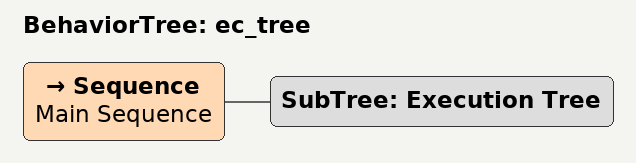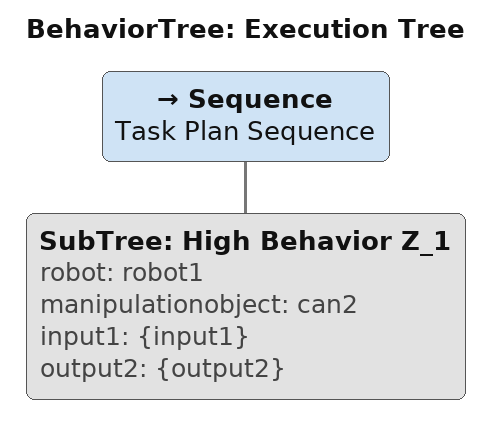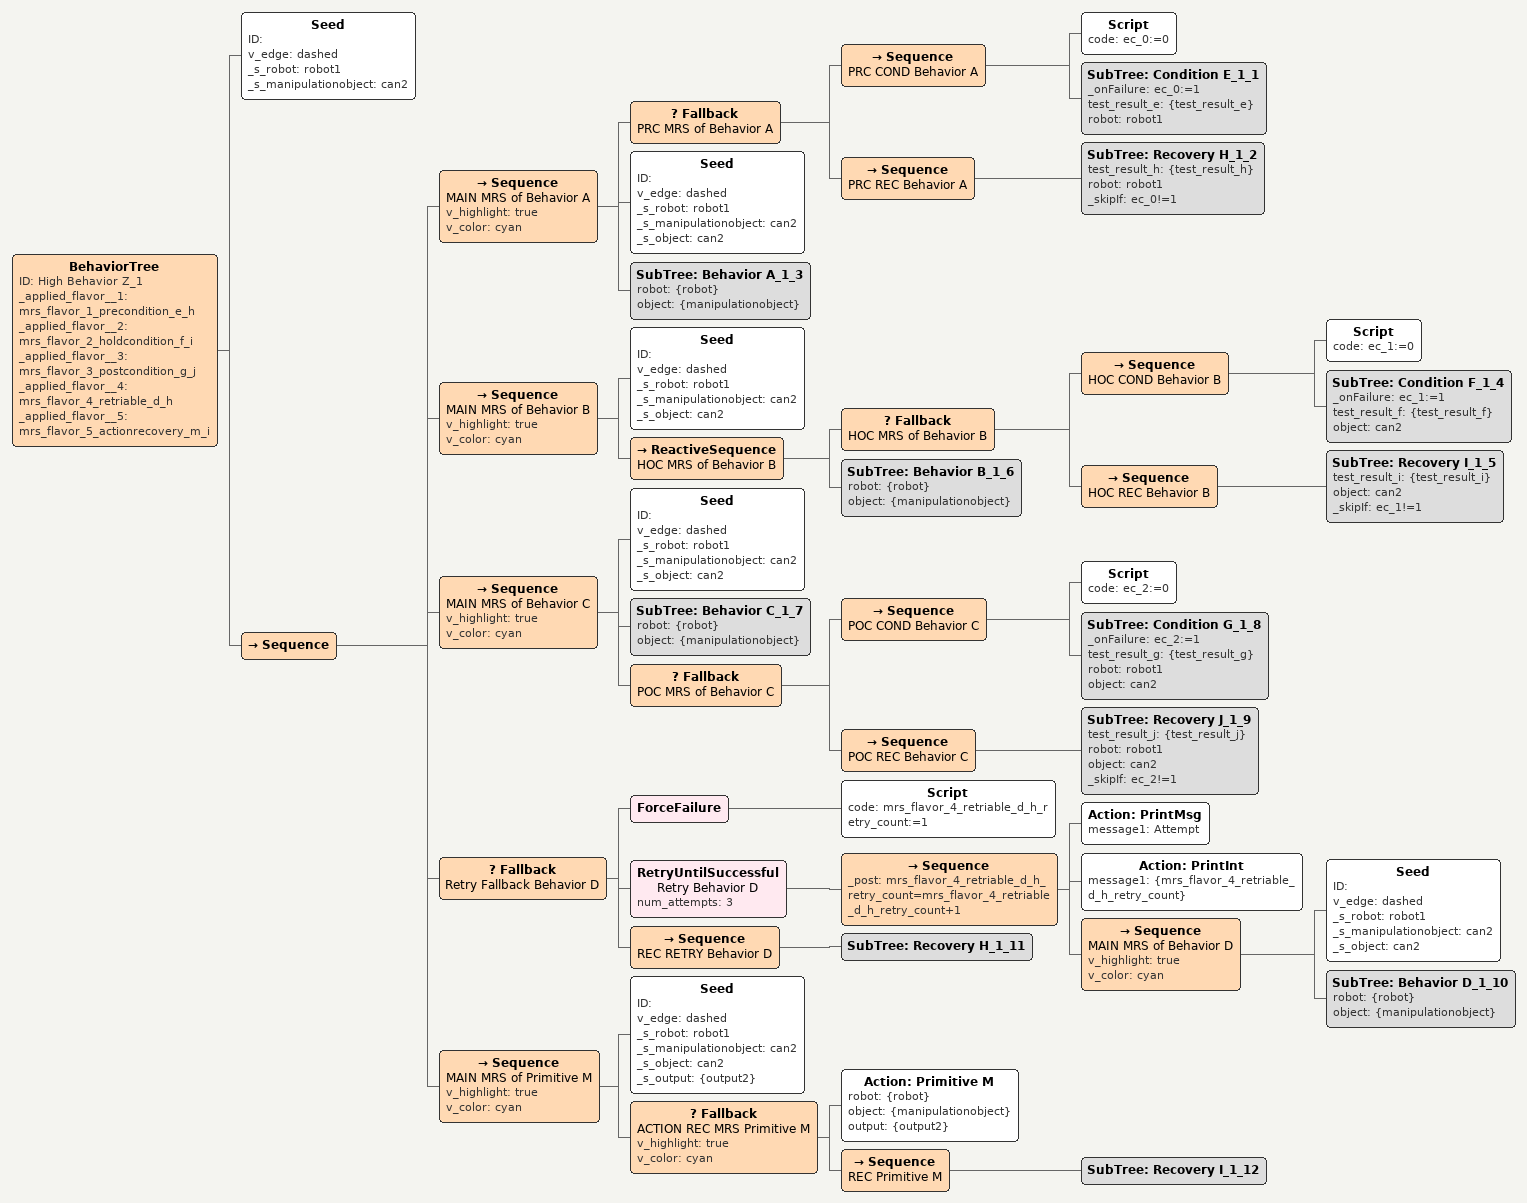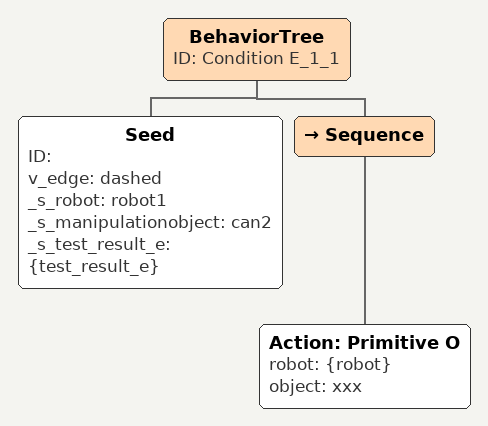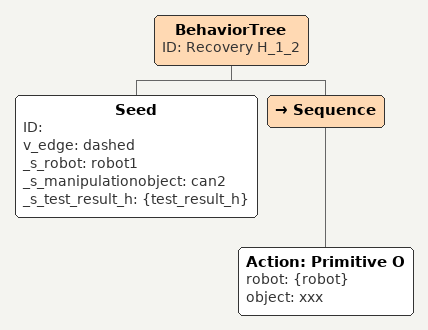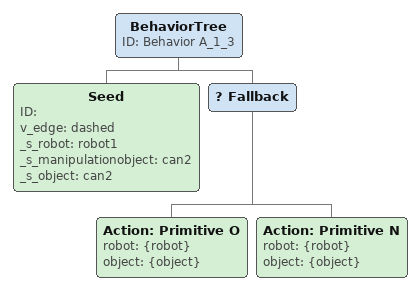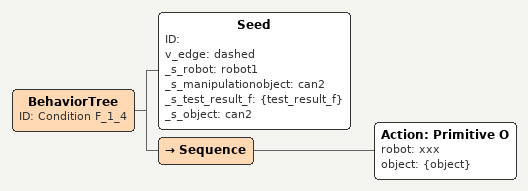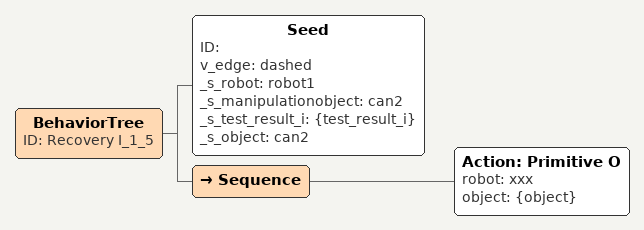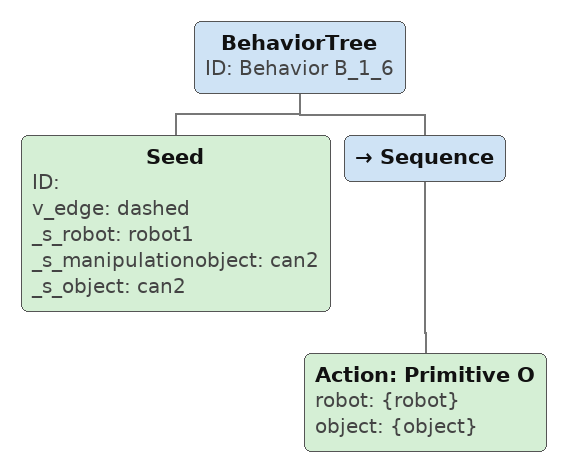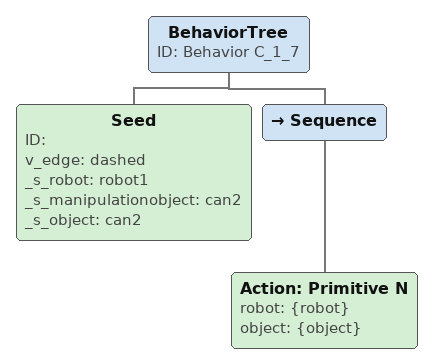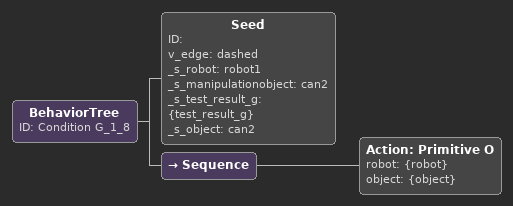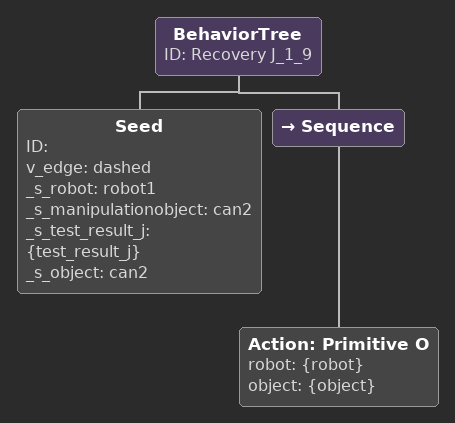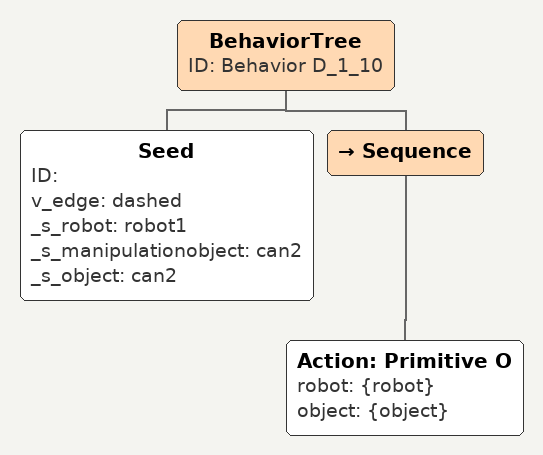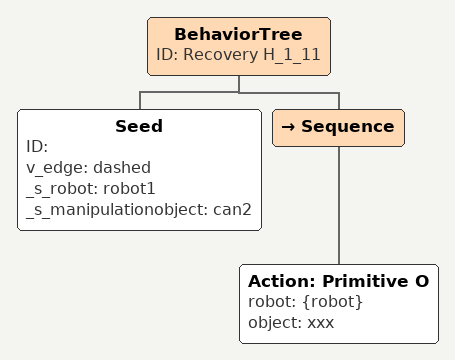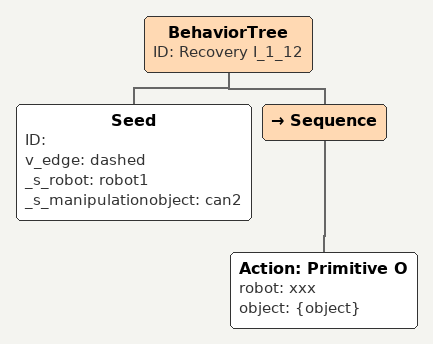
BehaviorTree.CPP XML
<?xml version="1.0" ?>
<root BTCPP_format="4" main_tree_to_execute="ec_tree" time_of_generation="15:37:14">
  <BehaviorTree ID="ec_tree">
    <Sequence name="Main Sequence">
      <SubTree ID="Execution Tree"/>
    </Sequence>
  </BehaviorTree>
  <BehaviorTree ID="Execution Tree">
    <Sequence name="Task Plan Sequence">
      <SubTree ID="High Behavior Z_1" robot="robot1" manipulationobject="can2" input1="{input1}" output2="{output2}"/>
    </Sequence>
  </BehaviorTree>
  <BehaviorTree ID="High Behavior Z_1" _applied_flavor__1="mrs_flavor_1_precondition_e_h" _applied_flavor__2="mrs_flavor_2_holdcondition_f_i" _applied_flavor__3="mrs_flavor_3_postcondition_g_j" _applied_flavor__4="mrs_flavor_4_retriable_d_h" _applied_flavor__5="mrs_flavor_5_actionrecovery_m_i">
    <Seed ID="" v_edge="dashed" _s_robot="robot1" _s_manipulationobject="can2"/>
    <Sequence>
      <Sequence name="MAIN MRS of Behavior A" v_highlight="true" v_color="cyan">
        <Fallback name="PRC MRS of Behavior A">
          <Sequence name="PRC COND Behavior A">
            <Script code="ec_0:=0"/>
            <SubTree ID="Condition E_1_1" _onFailure="ec_0:=1" test_result_e="{test_result_e}" robot="robot1"/>
          </Sequence>
          <Sequence name="PRC REC Behavior A">
            <SubTree ID="Recovery H_1_2" test_result_h="{test_result_h}" robot="robot1" _skipIf="ec_0!=1"/>
          </Sequence>
        </Fallback>
        <Seed ID="" v_edge="dashed" _s_robot="robot1" _s_manipulationobject="can2" _s_object="can2"/>
        <SubTree ID="Behavior A_1_3" robot="{robot}" object="{manipulationobject}"/>
      </Sequence>
      <Sequence name="MAIN MRS of Behavior B" v_highlight="true" v_color="cyan">
        <Seed ID="" v_edge="dashed" _s_robot="robot1" _s_manipulationobject="can2" _s_object="can2"/>
        <ReactiveSequence name="HOC MRS of Behavior B">
          <Fallback name="HOC MRS of Behavior B">
            <Sequence name="HOC COND Behavior B">
              <Script code="ec_1:=0"/>
              <SubTree ID="Condition F_1_4" _onFailure="ec_1:=1" test_result_f="{test_result_f}" object="can2"/>
            </Sequence>
            <Sequence name="HOC REC Behavior B">
              <SubTree ID="Recovery I_1_5" test_result_i="{test_result_i}" object="can2" _skipIf="ec_1!=1"/>
            </Sequence>
          </Fallback>
          <SubTree ID="Behavior B_1_6" robot="{robot}" object="{manipulationobject}"/>
        </ReactiveSequence>
      </Sequence>
      <Sequence name="MAIN MRS of Behavior C" v_highlight="true" v_color="cyan">
        <Seed ID="" v_edge="dashed" _s_robot="robot1" _s_manipulationobject="can2" _s_object="can2"/>
        <SubTree ID="Behavior C_1_7" robot="{robot}" object="{manipulationobject}"/>
        <Fallback name="POC MRS of Behavior C">
          <Sequence name="POC COND Behavior C">
            <Script code="ec_2:=0"/>
            <SubTree ID="Condition G_1_8" _onFailure="ec_2:=1" test_result_g="{test_result_g}" robot="robot1" object="can2"/>
          </Sequence>
          <Sequence name="POC REC Behavior C">
            <SubTree ID="Recovery J_1_9" test_result_j="{test_result_j}" robot="robot1" object="can2" _skipIf="ec_2!=1"/>
          </Sequence>
        </Fallback>
      </Sequence>
      <Fallback name="Retry Fallback Behavior D">
        <ForceFailure>
          <Script code="mrs_flavor_4_retriable_d_h_retry_count:=1"/>
        </ForceFailure>
        <RetryUntilSuccessful name="Retry Behavior D" num_attempts="3">
          <Sequence _post="mrs_flavor_4_retriable_d_h_retry_count=mrs_flavor_4_retriable_d_h_retry_count+1">
            <Action ID="PrintMsg" message1="Attempt"/>
            <Action ID="PrintInt" message1="{mrs_flavor_4_retriable_d_h_retry_count}"/>
            <Sequence name="MAIN MRS of Behavior D" v_highlight="true" v_color="cyan">
              <Seed ID="" v_edge="dashed" _s_robot="robot1" _s_manipulationobject="can2" _s_object="can2"/>
              <SubTree ID="Behavior D_1_10" robot="{robot}" object="{manipulationobject}"/>
            </Sequence>
          </Sequence>
        </RetryUntilSuccessful>
        <Sequence name="REC RETRY Behavior D">
          <SubTree ID="Recovery H_1_11"/>
        </Sequence>
      </Fallback>
      <Sequence name="MAIN MRS of Primitive M" v_highlight="true" v_color="cyan">
        <Seed ID="" v_edge="dashed" _s_robot="robot1" _s_manipulationobject="can2" _s_object="can2" _s_output="{output2}"/>
        <Fallback name="ACTION REC MRS Primitive M" v_highlight="true" v_color="cyan">
          <Action ID="Primitive M" robot="{robot}" object="{manipulationobject}" output="{output2}"/>
          <Sequence name="REC Primitive M">
            <SubTree ID="Recovery I_1_12"/>
          </Sequence>
        </Fallback>
      </Sequence>
    </Sequence>
  </BehaviorTree>
  <BehaviorTree ID="Condition E_1_1">
    <Seed ID="" v_edge="dashed" _s_robot="robot1" _s_manipulationobject="can2" _s_test_result_e="{test_result_e}"/>
    <Sequence>
      <Action ID="Primitive O" robot="{robot}" object="xxx"/>
    </Sequence>
  </BehaviorTree>
  <BehaviorTree ID="Recovery H_1_2">
    <Seed ID="" v_edge="dashed" _s_robot="robot1" _s_manipulationobject="can2" _s_test_result_h="{test_result_h}"/>
    <Sequence>
      <Action ID="Primitive O" robot="{robot}" object="xxx"/>
    </Sequence>
  </BehaviorTree>
  <BehaviorTree ID="Behavior A_1_3">
    <Seed ID="" v_edge="dashed" _s_robot="robot1" _s_manipulationobject="can2" _s_object="can2"/>
    <Fallback>
      <Action ID="Primitive O" robot="{robot}" object="{object}"/>
      <Action ID="Primitive N" robot="{robot}" object="{object}"/>
    </Fallback>
  </BehaviorTree>
  <BehaviorTree ID="Condition F_1_4">
    <Seed ID="" v_edge="dashed" _s_robot="robot1" _s_manipulationobject="can2" _s_test_result_f="{test_result_f}" _s_object="can2"/>
    <Sequence>
      <Action ID="Primitive O" robot="xxx" object="{object}"/>
    </Sequence>
  </BehaviorTree>
  <BehaviorTree ID="Recovery I_1_5">
    <Seed ID="" v_edge="dashed" _s_robot="robot1" _s_manipulationobject="can2" _s_test_result_i="{test_result_i}" _s_object="can2"/>
    <Sequence>
      <Action ID="Primitive O" robot="xxx" object="{object}"/>
    </Sequence>
  </BehaviorTree>
  <BehaviorTree ID="Behavior B_1_6">
    <Seed ID="" v_edge="dashed" _s_robot="robot1" _s_manipulationobject="can2" _s_object="can2"/>
    <Sequence>
      <Action ID="Primitive O" robot="{robot}" object="{object}"/>
    </Sequence>
  </BehaviorTree>
  <BehaviorTree ID="Behavior C_1_7">
    <Seed ID="" v_edge="dashed" _s_robot="robot1" _s_manipulationobject="can2" _s_object="can2"/>
    <Sequence>
      <Action ID="Primitive N" robot="{robot}" object="{object}"/>
    </Sequence>
  </BehaviorTree>
  <BehaviorTree ID="Condition G_1_8">
    <Seed ID="" v_edge="dashed" _s_robot="robot1" _s_manipulationobject="can2" _s_test_result_g="{test_result_g}" _s_object="can2"/>
    <Sequence>
      <Action ID="Primitive O" robot="{robot}" object="{object}"/>
    </Sequence>
  </BehaviorTree>
  <BehaviorTree ID="Recovery J_1_9">
    <Seed ID="" v_edge="dashed" _s_robot="robot1" _s_manipulationobject="can2" _s_test_result_j="{test_result_j}" _s_object="can2"/>
    <Sequence>
      <Action ID="Primitive O" robot="{robot}" object="{object}"/>
    </Sequence>
  </BehaviorTree>
  <BehaviorTree ID="Behavior D_1_10">
    <Seed ID="" v_edge="dashed" _s_robot="robot1" _s_manipulationobject="can2" _s_object="can2"/>
    <Sequence>
      <Action ID="Primitive O" robot="{robot}" object="{object}"/>
    </Sequence>
  </BehaviorTree>
  <BehaviorTree ID="Recovery H_1_11">
    <Seed ID="" v_edge="dashed" _s_robot="robot1" _s_manipulationobject="can2"/>
    <Sequence>
      <Action ID="Primitive O" robot="{robot}" object="xxx"/>
    </Sequence>
  </BehaviorTree>
  <BehaviorTree ID="Recovery I_1_12">
    <Seed ID="" v_edge="dashed" _s_robot="robot1" _s_manipulationobject="can2"/>
    <Sequence>
      <Action ID="Primitive O" robot="xxx" object="{object}"/>
    </Sequence>
  </BehaviorTree>
</root>
